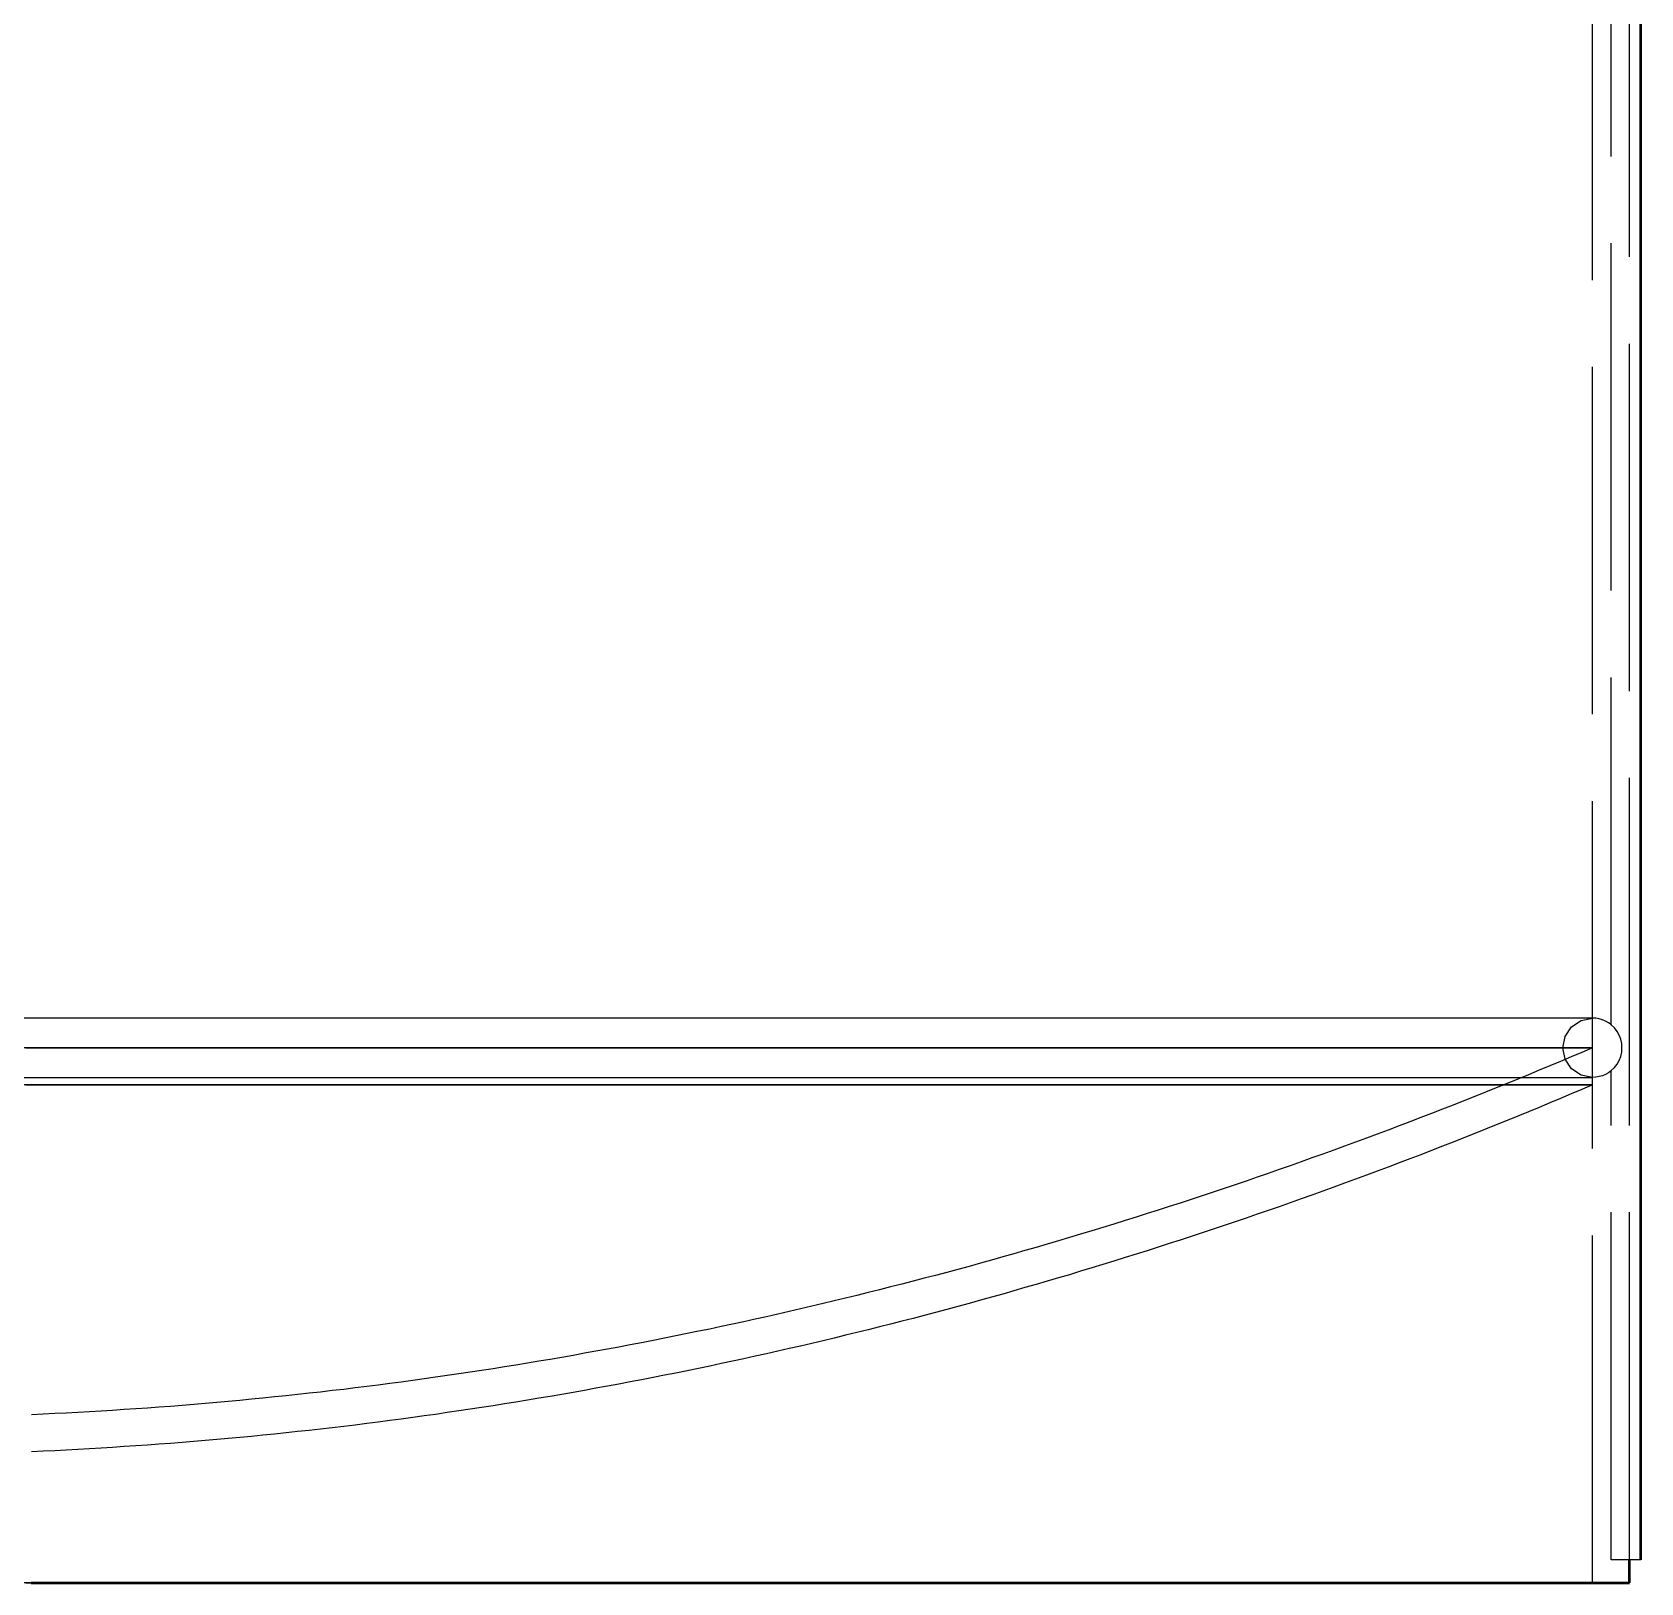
# Model space of a CAD drawing. Header units: millimetres. Extents: x 0 to 420, y 0 to 297.
# Drawn here: x 162.11 to 175.99, y 171 to 184.39 of the extents above; entities that cross this region are included whole.
import ezdxf

# ---------------------------------------------------------------- set-up
doc = ezdxf.new("R2010")
doc.units = ezdxf.units.MM
doc.linetypes.add('ISO02-TRAZOS', pattern=[3.75, 3, -0.75])
doc.layers.add('01-VISIBLE', color=7, linetype='CONTINUOUS', lineweight=50)
doc.layers.add('02-OCULTA', color=4, linetype='ISO02-TRAZOS', lineweight=25)

msp = doc.modelspace()

# ---------------------------------------------------------------- linework, layer by layer
at = {"layer": '01-VISIBLE'}
for p, q in [((175.994, 171.2), (175.994, 192.78)), ((175.898, 171), (175.898, 171.2))]:
    msp.add_line(p, q, dxfattribs=at)
msp.add_lwpolyline([(162.098, 171), (162.198, 171), (162.298, 171), (162.398, 171), (162.498, 171), (162.598, 171), (162.698, 171), (162.798, 171), (162.898, 171), (162.998, 171), (163.098, 171), (163.198, 171), (163.298, 171), (163.398, 171), (163.498, 171), (163.598, 171), (163.698, 171), (163.798, 171), (163.898, 171), (163.998, 171), (164.098, 171), (164.198, 171), (164.298, 171), (164.398, 171), (164.498, 171), (164.598, 171), (164.698, 171), (164.798, 171), (164.898, 171), (164.998, 171), (165.098, 171), (165.198, 171), (165.298, 171), (165.398, 171), (165.498, 171), (165.598, 171), (165.698, 171), (165.798, 171), (165.898, 171), (165.998, 171), (166.098, 171), (166.198, 171), (166.298, 171), (166.398, 171), (166.498, 171), (166.598, 171), (166.698, 171), (166.798, 171), (166.898, 171), (166.998, 171), (167.098, 171), (167.198, 171), (167.298, 171), (167.398, 171), (167.498, 171), (167.598, 171), (167.698, 171), (167.798, 171), (167.898, 171), (167.998, 171), (168.098, 171), (168.198, 171), (168.298, 171), (168.398, 171), (168.498, 171), (168.598, 171), (168.698, 171), (168.798, 171), (168.898, 171), (168.998, 171), (169.098, 171), (169.198, 171), (169.298, 171), (169.398, 171), (169.498, 171), (169.598, 171), (169.698, 171), (169.798, 171), (169.898, 171), (169.998, 171), (170.098, 171), (170.198, 171), (170.298, 171), (170.398, 171), (170.498, 171), (170.598, 171), (170.698, 171), (170.798, 171), (170.898, 171), (170.998, 171), (171.098, 171), (171.198, 171), (171.298, 171), (171.398, 171), (171.498, 171), (171.598, 171), (171.698, 171), (171.798, 171), (171.898, 171), (171.998, 171), (172.098, 171), (172.198, 171), (172.298, 171), (172.398, 171), (172.498, 171), (172.598, 171), (172.698, 171), (172.798, 171), (172.898, 171), (172.998, 171), (173.098, 171), (173.198, 171), (173.298, 171), (173.398, 171), (173.498, 171), (173.598, 171), (173.698, 171), (173.798, 171), (173.898, 171), (173.998, 171), (174.098, 171), (174.198, 171), (174.298, 171), (174.398, 171), (174.498, 171), (174.598, 171), (174.698, 171), (174.798, 171), (174.898, 171), (174.998, 171), (175.098, 171), (175.198, 171), (175.298, 171), (175.398, 171), (175.498, 171), (175.598, 171), (175.698, 171), (175.798, 171), (175.898, 171)], dxfattribs=at)
at = {"layer": '02-OCULTA'}
for p, q in [((175.578, 171), (175.578, 235.289)), ((175.738, 175.818), (175.738, 235.033)), ((175.738, 175.818), (175.738, 235.033)), ((175.898, 171.2), (175.898, 235.089)), ((175.994, 171.2), (175.994, 235.089)), ((175.578, 175.3), (175.578, 175.62)), ((175.738, 171.2), (175.738, 175.423)), ((175.738, 171.2), (175.738, 175.423)), ((175.994, 171.2), (175.738, 171.2)), ((175.994, 171.2), (175.738, 171.2))]:
    msp.add_line(p, q, dxfattribs=at)
for points in [[(175.578, 175.876), (175.478, 175.876), (175.377, 175.876), (175.277, 175.876), (175.176, 175.876), (175.076, 175.876), (174.975, 175.876), (174.875, 175.876), (174.774, 175.876), (174.674, 175.876), (174.573, 175.876), (174.473, 175.876), (174.372, 175.876), (174.271, 175.876), (174.171, 175.876), (174.07, 175.876), (173.97, 175.876), (173.869, 175.876), (173.769, 175.876), (173.668, 175.876), (173.568, 175.876), (173.467, 175.876), (173.367, 175.876), (173.266, 175.876), (173.166, 175.876), (173.065, 175.876), (172.964, 175.876), (172.864, 175.876), (172.763, 175.876), (172.663, 175.876), (172.562, 175.876), (172.462, 175.876), (172.361, 175.876), (172.261, 175.876), (172.16, 175.876), (172.06, 175.876), (171.959, 175.876), (171.859, 175.876), (171.758, 175.876), (171.657, 175.876), (171.557, 175.876), (171.456, 175.876), (171.356, 175.876), (171.255, 175.876), (171.155, 175.876), (171.054, 175.876), (170.954, 175.876), (170.853, 175.876), (170.753, 175.876), (170.652, 175.876), (170.552, 175.876), (170.451, 175.876), (170.35, 175.876), (170.25, 175.876), (170.149, 175.876), (170.049, 175.876), (169.948, 175.876), (169.848, 175.876), (169.747, 175.876), (169.647, 175.876), (169.546, 175.876), (169.446, 175.876), (169.345, 175.876), (169.245, 175.876), (169.144, 175.876), (169.044, 175.876), (168.943, 175.876), (168.842, 175.876), (168.742, 175.876), (168.641, 175.876), (168.541, 175.876), (168.44, 175.876), (168.34, 175.876), (168.239, 175.876), (168.139, 175.876), (168.038, 175.876), (167.938, 175.876), (167.837, 175.876), (167.737, 175.876), (167.636, 175.876), (167.535, 175.876), (167.435, 175.876), (167.334, 175.876), (167.234, 175.876), (167.133, 175.876), (167.033, 175.876), (166.932, 175.876), (166.832, 175.876), (166.731, 175.876), (166.631, 175.876), (166.53, 175.876), (166.43, 175.876), (166.329, 175.876), (166.228, 175.876), (166.128, 175.876), (166.027, 175.876), (165.927, 175.876), (165.826, 175.876), (165.726, 175.876), (165.625, 175.876), (165.525, 175.876), (165.424, 175.876), (165.324, 175.876), (165.223, 175.876), (165.123, 175.876), (165.022, 175.876), (164.922, 175.876), (164.821, 175.876), (164.72, 175.876), (164.62, 175.876), (164.519, 175.876), (164.419, 175.876), (164.318, 175.876), (164.218, 175.876), (164.117, 175.876), (164.017, 175.876), (163.916, 175.876), (163.816, 175.876), (163.715, 175.876), (163.615, 175.876), (163.514, 175.876), (163.413, 175.876), (163.313, 175.876), (163.212, 175.876), (163.112, 175.876), (163.011, 175.876), (162.911, 175.876), (162.81, 175.876), (162.71, 175.876), (162.609, 175.876), (162.509, 175.876), (162.408, 175.876), (162.308, 175.876), (162.207, 175.876), (162.106, 175.876), (162.006, 175.876)], [(175.578, 175.876), (175.478, 175.876), (175.378, 175.876), (175.278, 175.876), (175.178, 175.876), (175.077, 175.876), (174.977, 175.876), (174.877, 175.876), (174.777, 175.876), (174.677, 175.876), (174.576, 175.876), (174.476, 175.876), (174.376, 175.876), (174.276, 175.876), (174.176, 175.876), (174.075, 175.876), (173.975, 175.876), (173.875, 175.876), (173.775, 175.876), (173.675, 175.876), (173.574, 175.876), (173.474, 175.876), (173.374, 175.876), (173.274, 175.876), (173.174, 175.876), (173.073, 175.876), (172.973, 175.876), (172.873, 175.876), (172.773, 175.876), (172.673, 175.876), (172.572, 175.876), (172.472, 175.876), (172.372, 175.876), (172.272, 175.876), (172.172, 175.876), (172.071, 175.876), (171.971, 175.876), (171.871, 175.876), (171.771, 175.876), (171.671, 175.876), (171.57, 175.876), (171.47, 175.876), (171.37, 175.876), (171.27, 175.876), (171.17, 175.876), (171.069, 175.876), (170.969, 175.876), (170.869, 175.876), (170.769, 175.876), (170.669, 175.876), (170.568, 175.876), (170.468, 175.876), (170.368, 175.876), (170.268, 175.876), (170.168, 175.876), (170.067, 175.876), (169.967, 175.876), (169.867, 175.876), (169.767, 175.876), (169.667, 175.876), (169.566, 175.876), (169.466, 175.876), (169.366, 175.876), (169.266, 175.876), (169.166, 175.876), (169.065, 175.876), (168.965, 175.876), (168.865, 175.876), (168.765, 175.876), (168.665, 175.876), (168.564, 175.876), (168.464, 175.876), (168.364, 175.876), (168.264, 175.876), (168.164, 175.876), (168.063, 175.876), (167.963, 175.876), (167.863, 175.876), (167.763, 175.876), (167.663, 175.876), (167.562, 175.876), (167.462, 175.876), (167.362, 175.876), (167.262, 175.876), (167.162, 175.876), (167.061, 175.876), (166.961, 175.876), (166.861, 175.876), (166.761, 175.876), (166.661, 175.876), (166.56, 175.876), (166.46, 175.876), (166.36, 175.876), (166.26, 175.876), (166.16, 175.876), (166.059, 175.876), (165.959, 175.876), (165.859, 175.876), (165.759, 175.876), (165.659, 175.876), (165.558, 175.876), (165.458, 175.876), (165.358, 175.876), (165.258, 175.876), (165.158, 175.876), (165.057, 175.876), (164.957, 175.876), (164.857, 175.876), (164.757, 175.876), (164.657, 175.876), (164.556, 175.876), (164.456, 175.876), (164.356, 175.876), (164.256, 175.876), (164.156, 175.876), (164.055, 175.876), (163.955, 175.876), (163.855, 175.876), (163.755, 175.876), (163.655, 175.876), (163.554, 175.876), (163.454, 175.876), (163.354, 175.876), (163.254, 175.876), (163.154, 175.876), (163.053, 175.876), (162.953, 175.876), (162.853, 175.876), (162.753, 175.876), (162.653, 175.876), (162.552, 175.876), (162.452, 175.876), (162.352, 175.876), (162.252, 175.876), (162.152, 175.876), (162.051, 175.876)], [(175.578, 175.364), (175.48, 175.384), (175.397, 175.439), (175.342, 175.522), (175.322, 175.62), (175.342, 175.718), (175.397, 175.801), (175.48, 175.857), (175.578, 175.876)], [(175.738, 175.82), (175.715, 175.837), (175.69, 175.851), (175.663, 175.862), (175.636, 175.87), (175.607, 175.875), (175.578, 175.876)], [(175.738, 175.818), (175.738, 175.818), (175.738, 175.818), (175.738, 175.819), (175.738, 175.819), (175.738, 175.82), (175.738, 175.82)], [(175.738, 175.82), (175.738, 175.82), (175.738, 175.819), (175.738, 175.819), (175.738, 175.818), (175.738, 175.818), (175.738, 175.818)], [(175.831, 175.62), (175.829, 175.658), (175.821, 175.694), (175.807, 175.729), (175.789, 175.762), (175.766, 175.792), (175.738, 175.818)], [(175.831, 175.62), (175.829, 175.658), (175.821, 175.694), (175.807, 175.729), (175.789, 175.762), (175.766, 175.792), (175.738, 175.818)], [(175.578, 175.62), (175.478, 175.62), (175.377, 175.62), (175.277, 175.62), (175.176, 175.62), (175.076, 175.62), (174.975, 175.62), (174.875, 175.62), (174.774, 175.62), (174.674, 175.62), (174.573, 175.62), (174.473, 175.62), (174.372, 175.62), (174.271, 175.62), (174.171, 175.62), (174.07, 175.62), (173.97, 175.62), (173.869, 175.62), (173.769, 175.62), (173.668, 175.62), (173.568, 175.62), (173.467, 175.62), (173.367, 175.62), (173.266, 175.62), (173.166, 175.62), (173.065, 175.62), (172.964, 175.62), (172.864, 175.62), (172.763, 175.62), (172.663, 175.62), (172.562, 175.62), (172.462, 175.62), (172.361, 175.62), (172.261, 175.62), (172.16, 175.62), (172.06, 175.62), (171.959, 175.62), (171.859, 175.62), (171.758, 175.62), (171.657, 175.62), (171.557, 175.62), (171.456, 175.62), (171.356, 175.62), (171.255, 175.62), (171.155, 175.62), (171.054, 175.62), (170.954, 175.62), (170.853, 175.62), (170.753, 175.62), (170.652, 175.62), (170.552, 175.62), (170.451, 175.62), (170.35, 175.62), (170.25, 175.62), (170.149, 175.62), (170.049, 175.62), (169.948, 175.62), (169.848, 175.62), (169.747, 175.62), (169.647, 175.62), (169.546, 175.62), (169.446, 175.62), (169.345, 175.62), (169.245, 175.62), (169.144, 175.62), (169.044, 175.62), (168.943, 175.62), (168.842, 175.62), (168.742, 175.62), (168.641, 175.62), (168.541, 175.62), (168.44, 175.62), (168.34, 175.62), (168.239, 175.62), (168.139, 175.62), (168.038, 175.62), (167.938, 175.62), (167.837, 175.62), (167.737, 175.62), (167.636, 175.62), (167.535, 175.62), (167.435, 175.62), (167.334, 175.62), (167.234, 175.62), (167.133, 175.62), (167.033, 175.62), (166.932, 175.62), (166.832, 175.62), (166.731, 175.62), (166.631, 175.62), (166.53, 175.62), (166.43, 175.62), (166.329, 175.62), (166.228, 175.62), (166.128, 175.62), (166.027, 175.62), (165.927, 175.62), (165.826, 175.62), (165.726, 175.62), (165.625, 175.62), (165.525, 175.62), (165.424, 175.62), (165.324, 175.62), (165.223, 175.62), (165.123, 175.62), (165.022, 175.62), (164.922, 175.62), (164.821, 175.62), (164.72, 175.62), (164.62, 175.62), (164.519, 175.62), (164.419, 175.62), (164.318, 175.62), (164.218, 175.62), (164.117, 175.62), (164.017, 175.62), (163.916, 175.62), (163.816, 175.62), (163.715, 175.62), (163.615, 175.62), (163.514, 175.62), (163.413, 175.62), (163.313, 175.62), (163.212, 175.62), (163.112, 175.62), (163.011, 175.62), (162.911, 175.62), (162.81, 175.62), (162.71, 175.62), (162.609, 175.62), (162.509, 175.62), (162.408, 175.62), (162.308, 175.62), (162.207, 175.62), (162.106, 175.62), (162.006, 175.62)], [(162.051, 175.62), (162.152, 175.62), (162.252, 175.62), (162.352, 175.62), (162.452, 175.62), (162.552, 175.62), (162.653, 175.62), (162.753, 175.62), (162.853, 175.62), (162.953, 175.62), (163.053, 175.62), (163.154, 175.62), (163.254, 175.62), (163.354, 175.62), (163.454, 175.62), (163.554, 175.62), (163.655, 175.62), (163.755, 175.62), (163.855, 175.62), (163.955, 175.62), (164.055, 175.62), (164.156, 175.62), (164.256, 175.62), (164.356, 175.62), (164.456, 175.62), (164.556, 175.62), (164.657, 175.62), (164.757, 175.62), (164.857, 175.62), (164.957, 175.62), (165.057, 175.62), (165.158, 175.62), (165.258, 175.62), (165.358, 175.62), (165.458, 175.62), (165.558, 175.62), (165.659, 175.62), (165.759, 175.62), (165.859, 175.62), (165.959, 175.62), (166.059, 175.62), (166.16, 175.62), (166.26, 175.62), (166.36, 175.62), (166.46, 175.62), (166.56, 175.62), (166.661, 175.62), (166.761, 175.62), (166.861, 175.62), (166.961, 175.62), (167.061, 175.62), (167.162, 175.62), (167.262, 175.62), (167.362, 175.62), (167.462, 175.62), (167.562, 175.62), (167.663, 175.62), (167.763, 175.62), (167.863, 175.62), (167.963, 175.62), (168.063, 175.62), (168.164, 175.62), (168.264, 175.62), (168.364, 175.62), (168.464, 175.62), (168.564, 175.62), (168.665, 175.62), (168.765, 175.62), (168.865, 175.62), (168.965, 175.62), (169.065, 175.62), (169.166, 175.62), (169.266, 175.62), (169.366, 175.62), (169.466, 175.62), (169.566, 175.62), (169.667, 175.62), (169.767, 175.62), (169.867, 175.62), (169.967, 175.62), (170.067, 175.62), (170.168, 175.62), (170.268, 175.62), (170.368, 175.62), (170.468, 175.62), (170.568, 175.62), (170.669, 175.62), (170.769, 175.62), (170.869, 175.62), (170.969, 175.62), (171.069, 175.62), (171.17, 175.62), (171.27, 175.62), (171.37, 175.62), (171.47, 175.62), (171.57, 175.62), (171.671, 175.62), (171.771, 175.62), (171.871, 175.62), (171.971, 175.62), (172.071, 175.62), (172.172, 175.62), (172.272, 175.62), (172.372, 175.62), (172.472, 175.62), (172.572, 175.62), (172.673, 175.62), (172.773, 175.62), (172.873, 175.62), (172.973, 175.62), (173.073, 175.62), (173.174, 175.62), (173.274, 175.62), (173.374, 175.62), (173.474, 175.62), (173.574, 175.62), (173.675, 175.62), (173.775, 175.62), (173.875, 175.62), (173.975, 175.62), (174.075, 175.62), (174.176, 175.62), (174.276, 175.62), (174.376, 175.62), (174.476, 175.62), (174.576, 175.62), (174.677, 175.62), (174.777, 175.62), (174.877, 175.62), (174.977, 175.62), (175.077, 175.62), (175.178, 175.62), (175.278, 175.62), (175.378, 175.62), (175.478, 175.62), (175.578, 175.62)], [(175.578, 175.62), (175.486, 175.581), (175.394, 175.542), (175.302, 175.503), (175.209, 175.464), (175.117, 175.426), (175.024, 175.388), (174.932, 175.35), (174.839, 175.312), (174.746, 175.274), (174.653, 175.237), (174.56, 175.2), (174.467, 175.163), (174.374, 175.126), (174.281, 175.09), (174.187, 175.053), (174.094, 175.017), (174, 174.981), (173.907, 174.946), (173.813, 174.91), (173.719, 174.875), (173.625, 174.84), (173.531, 174.805), (173.437, 174.771), (173.343, 174.737), (173.249, 174.702), (173.155, 174.669), (173.061, 174.635), (172.966, 174.601), (172.872, 174.568), (172.777, 174.535), (172.682, 174.503), (172.588, 174.47), (172.493, 174.438), (172.398, 174.406), (172.303, 174.374), (172.208, 174.342), (172.113, 174.311), (172.018, 174.28), (171.922, 174.249), (171.827, 174.218), (171.732, 174.188), (171.636, 174.158), (171.541, 174.128), (171.445, 174.098), (171.349, 174.068), (171.253, 174.039), (171.158, 174.01), (171.062, 173.981), (170.966, 173.953), (170.87, 173.925), (170.773, 173.897), (170.677, 173.869), (170.581, 173.841), (170.485, 173.814), (170.388, 173.787), (170.292, 173.76), (170.195, 173.733), (170.098, 173.707), (170.002, 173.681), (169.905, 173.655), (169.808, 173.63), (169.711, 173.604), (169.614, 173.579), (169.517, 173.555), (169.42, 173.53), (169.323, 173.506), (169.226, 173.482), (169.128, 173.458), (169.031, 173.434), (168.934, 173.411), (168.836, 173.388), (168.739, 173.365), (168.641, 173.343), (168.543, 173.32), (168.446, 173.298), (168.348, 173.277), (168.25, 173.255), (168.152, 173.234), (168.054, 173.213), (167.956, 173.192), (167.858, 173.172), (167.76, 173.152), (167.662, 173.132), (167.564, 173.112), (167.466, 173.093), (167.367, 173.074), (167.269, 173.055), (167.17, 173.036), (167.072, 173.018), (166.973, 173), (166.875, 172.982), (166.776, 172.964), (166.678, 172.947), (166.579, 172.93), (166.48, 172.914), (166.381, 172.897), (166.282, 172.881), (166.184, 172.865), (166.085, 172.849), (165.986, 172.834), (165.887, 172.819), (165.788, 172.804), (165.689, 172.79), (165.589, 172.775), (165.49, 172.761), (165.391, 172.748), (165.292, 172.734), (165.192, 172.721), (165.093, 172.708), (164.994, 172.696), (164.894, 172.683), (164.795, 172.671), (164.695, 172.66), (164.596, 172.648), (164.496, 172.637), (164.397, 172.626), (164.297, 172.615), (164.198, 172.605), (164.098, 172.595), (163.998, 172.585), (163.899, 172.576), (163.799, 172.566), (163.699, 172.557), (163.599, 172.549), (163.5, 172.54), (163.4, 172.532), (163.3, 172.524), (163.2, 172.517), (163.1, 172.509), (163, 172.502), (162.9, 172.496), (162.8, 172.489), (162.7, 172.483), (162.6, 172.477), (162.5, 172.472), (162.4, 172.466), (162.3, 172.461), (162.2, 172.457), (162.1, 172.452)], [(175.738, 175.423), (175.766, 175.449), (175.789, 175.478), (175.807, 175.511), (175.821, 175.546), (175.829, 175.583), (175.831, 175.62)], [(175.738, 175.423), (175.766, 175.449), (175.789, 175.478), (175.807, 175.511), (175.821, 175.546), (175.829, 175.583), (175.831, 175.62)], [(175.738, 175.42), (175.715, 175.404), (175.69, 175.39), (175.663, 175.379), (175.636, 175.371), (175.607, 175.366), (175.578, 175.364)], [(175.738, 175.423), (175.738, 175.422), (175.738, 175.422), (175.738, 175.422), (175.738, 175.421), (175.738, 175.421), (175.738, 175.42)], [(175.738, 175.42), (175.738, 175.421), (175.738, 175.421), (175.738, 175.422), (175.738, 175.422), (175.738, 175.422), (175.738, 175.423)], [(162.006, 175.364), (162.106, 175.364), (162.207, 175.364), (162.308, 175.364), (162.408, 175.364), (162.509, 175.364), (162.609, 175.364), (162.71, 175.364), (162.81, 175.364), (162.911, 175.364), (163.011, 175.364), (163.112, 175.364), (163.212, 175.364), (163.313, 175.364), (163.413, 175.364), (163.514, 175.364), (163.615, 175.364), (163.715, 175.364), (163.816, 175.364), (163.916, 175.364), (164.017, 175.364), (164.117, 175.364), (164.218, 175.364), (164.318, 175.364), (164.419, 175.364), (164.519, 175.364), (164.62, 175.364), (164.72, 175.364), (164.821, 175.364), (164.922, 175.364), (165.022, 175.364), (165.123, 175.364), (165.223, 175.364), (165.324, 175.364), (165.424, 175.364), (165.525, 175.364), (165.625, 175.364), (165.726, 175.364), (165.826, 175.364), (165.927, 175.364), (166.027, 175.364), (166.128, 175.364), (166.228, 175.364), (166.329, 175.364), (166.43, 175.364), (166.53, 175.364), (166.631, 175.364), (166.731, 175.364), (166.832, 175.364), (166.932, 175.364), (167.033, 175.364), (167.133, 175.364), (167.234, 175.364), (167.334, 175.364), (167.435, 175.364), (167.535, 175.364), (167.636, 175.364), (167.737, 175.364), (167.837, 175.364), (167.938, 175.364), (168.038, 175.364), (168.139, 175.364), (168.239, 175.364), (168.34, 175.364), (168.44, 175.364), (168.541, 175.364), (168.641, 175.364), (168.742, 175.364), (168.842, 175.364), (168.943, 175.364), (169.044, 175.364), (169.144, 175.364), (169.245, 175.364), (169.345, 175.364), (169.446, 175.364), (169.546, 175.364), (169.647, 175.364), (169.747, 175.364), (169.848, 175.364), (169.948, 175.364), (170.049, 175.364), (170.149, 175.364), (170.25, 175.364), (170.35, 175.364), (170.451, 175.364), (170.552, 175.364), (170.652, 175.364), (170.753, 175.364), (170.853, 175.364), (170.954, 175.364), (171.054, 175.364), (171.155, 175.364), (171.255, 175.364), (171.356, 175.364), (171.456, 175.364), (171.557, 175.364), (171.657, 175.364), (171.758, 175.364), (171.859, 175.364), (171.959, 175.364), (172.06, 175.364), (172.16, 175.364), (172.261, 175.364), (172.361, 175.364), (172.462, 175.364), (172.562, 175.364), (172.663, 175.364), (172.763, 175.364), (172.864, 175.364), (172.964, 175.364), (173.065, 175.364), (173.166, 175.364), (173.266, 175.364), (173.367, 175.364), (173.467, 175.364), (173.568, 175.364), (173.668, 175.364), (173.769, 175.364), (173.869, 175.364), (173.97, 175.364), (174.07, 175.364), (174.171, 175.364), (174.271, 175.364), (174.372, 175.364), (174.473, 175.364), (174.573, 175.364), (174.674, 175.364), (174.774, 175.364), (174.875, 175.364), (174.975, 175.364), (175.076, 175.364), (175.176, 175.364), (175.277, 175.364), (175.377, 175.364), (175.478, 175.364), (175.578, 175.364)], [(175.578, 175.3), (175.478, 175.3), (175.377, 175.3), (175.277, 175.3), (175.176, 175.3), (175.076, 175.3), (174.975, 175.3), (174.875, 175.3), (174.774, 175.3), (174.674, 175.3), (174.573, 175.3), (174.473, 175.3), (174.372, 175.3), (174.271, 175.3), (174.171, 175.3), (174.07, 175.3), (173.97, 175.3), (173.869, 175.3), (173.769, 175.3), (173.668, 175.3), (173.568, 175.3), (173.467, 175.3), (173.367, 175.3), (173.266, 175.3), (173.166, 175.3), (173.065, 175.3), (172.964, 175.3), (172.864, 175.3), (172.763, 175.3), (172.663, 175.3), (172.562, 175.3), (172.462, 175.3), (172.361, 175.3), (172.261, 175.3), (172.16, 175.3), (172.06, 175.3), (171.959, 175.3), (171.859, 175.3), (171.758, 175.3), (171.657, 175.3), (171.557, 175.3), (171.456, 175.3), (171.356, 175.3), (171.255, 175.3), (171.155, 175.3), (171.054, 175.3), (170.954, 175.3), (170.853, 175.3), (170.753, 175.3), (170.652, 175.3), (170.552, 175.3), (170.451, 175.3), (170.35, 175.3), (170.25, 175.3), (170.149, 175.3), (170.049, 175.3), (169.948, 175.3), (169.848, 175.3), (169.747, 175.3), (169.647, 175.3), (169.546, 175.3), (169.446, 175.3), (169.345, 175.3), (169.245, 175.3), (169.144, 175.3), (169.044, 175.3), (168.943, 175.3), (168.842, 175.3), (168.742, 175.3), (168.641, 175.3), (168.541, 175.3), (168.44, 175.3), (168.34, 175.3), (168.239, 175.3), (168.139, 175.3), (168.038, 175.3), (167.938, 175.3), (167.837, 175.3), (167.737, 175.3), (167.636, 175.3), (167.535, 175.3), (167.435, 175.3), (167.334, 175.3), (167.234, 175.3), (167.133, 175.3), (167.033, 175.3), (166.932, 175.3), (166.832, 175.3), (166.731, 175.3), (166.631, 175.3), (166.53, 175.3), (166.43, 175.3), (166.329, 175.3), (166.228, 175.3), (166.128, 175.3), (166.027, 175.3), (165.927, 175.3), (165.826, 175.3), (165.726, 175.3), (165.625, 175.3), (165.525, 175.3), (165.424, 175.3), (165.324, 175.3), (165.223, 175.3), (165.123, 175.3), (165.022, 175.3), (164.922, 175.3), (164.821, 175.3), (164.72, 175.3), (164.62, 175.3), (164.519, 175.3), (164.419, 175.3), (164.318, 175.3), (164.218, 175.3), (164.117, 175.3), (164.017, 175.3), (163.916, 175.3), (163.816, 175.3), (163.715, 175.3), (163.615, 175.3), (163.514, 175.3), (163.413, 175.3), (163.313, 175.3), (163.212, 175.3), (163.112, 175.3), (163.011, 175.3), (162.911, 175.3), (162.81, 175.3), (162.71, 175.3), (162.609, 175.3), (162.509, 175.3), (162.408, 175.3), (162.308, 175.3), (162.207, 175.3), (162.106, 175.3), (162.006, 175.3)], [(162.051, 175.364), (162.152, 175.364), (162.252, 175.364), (162.352, 175.364), (162.452, 175.364), (162.552, 175.364), (162.653, 175.364), (162.753, 175.364), (162.853, 175.364), (162.953, 175.364), (163.053, 175.364), (163.154, 175.364), (163.254, 175.364), (163.354, 175.364), (163.454, 175.364), (163.554, 175.364), (163.655, 175.364), (163.755, 175.364), (163.855, 175.364), (163.955, 175.364), (164.055, 175.364), (164.156, 175.364), (164.256, 175.364), (164.356, 175.364), (164.456, 175.364), (164.556, 175.364), (164.657, 175.364), (164.757, 175.364), (164.857, 175.364), (164.957, 175.364), (165.057, 175.364), (165.158, 175.364), (165.258, 175.364), (165.358, 175.364), (165.458, 175.364), (165.558, 175.364), (165.659, 175.364), (165.759, 175.364), (165.859, 175.364), (165.959, 175.364), (166.059, 175.364), (166.16, 175.364), (166.26, 175.364), (166.36, 175.364), (166.46, 175.364), (166.56, 175.364), (166.661, 175.364), (166.761, 175.364), (166.861, 175.364), (166.961, 175.364), (167.061, 175.364), (167.162, 175.364), (167.262, 175.364), (167.362, 175.364), (167.462, 175.364), (167.562, 175.364), (167.663, 175.364), (167.763, 175.364), (167.863, 175.364), (167.963, 175.364), (168.063, 175.364), (168.164, 175.364), (168.264, 175.364), (168.364, 175.364), (168.464, 175.364), (168.564, 175.364), (168.665, 175.364), (168.765, 175.364), (168.865, 175.364), (168.965, 175.364), (169.065, 175.364), (169.166, 175.364), (169.266, 175.364), (169.366, 175.364), (169.466, 175.364), (169.566, 175.364), (169.667, 175.364), (169.767, 175.364), (169.867, 175.364), (169.967, 175.364), (170.067, 175.364), (170.168, 175.364), (170.268, 175.364), (170.368, 175.364), (170.468, 175.364), (170.568, 175.364), (170.669, 175.364), (170.769, 175.364), (170.869, 175.364), (170.969, 175.364), (171.069, 175.364), (171.17, 175.364), (171.27, 175.364), (171.37, 175.364), (171.47, 175.364), (171.57, 175.364), (171.671, 175.364), (171.771, 175.364), (171.871, 175.364), (171.971, 175.364), (172.071, 175.364), (172.172, 175.364), (172.272, 175.364), (172.372, 175.364), (172.472, 175.364), (172.572, 175.364), (172.673, 175.364), (172.773, 175.364), (172.873, 175.364), (172.973, 175.364), (173.073, 175.364), (173.174, 175.364), (173.274, 175.364), (173.374, 175.364), (173.474, 175.364), (173.574, 175.364), (173.675, 175.364), (173.775, 175.364), (173.875, 175.364), (173.975, 175.364), (174.075, 175.364), (174.176, 175.364), (174.276, 175.364), (174.376, 175.364), (174.476, 175.364), (174.576, 175.364), (174.677, 175.364), (174.777, 175.364), (174.877, 175.364), (174.977, 175.364), (175.077, 175.364), (175.178, 175.364), (175.278, 175.364), (175.378, 175.364), (175.478, 175.364), (175.578, 175.364)], [(162.051, 175.3), (162.152, 175.3), (162.252, 175.3), (162.352, 175.3), (162.452, 175.3), (162.552, 175.3), (162.653, 175.3), (162.753, 175.3), (162.853, 175.3), (162.953, 175.3), (163.053, 175.3), (163.154, 175.3), (163.254, 175.3), (163.354, 175.3), (163.454, 175.3), (163.554, 175.3), (163.655, 175.3), (163.755, 175.3), (163.855, 175.3), (163.955, 175.3), (164.055, 175.3), (164.156, 175.3), (164.256, 175.3), (164.356, 175.3), (164.456, 175.3), (164.556, 175.3), (164.657, 175.3), (164.757, 175.3), (164.857, 175.3), (164.957, 175.3), (165.057, 175.3), (165.158, 175.3), (165.258, 175.3), (165.358, 175.3), (165.458, 175.3), (165.558, 175.3), (165.659, 175.3), (165.759, 175.3), (165.859, 175.3), (165.959, 175.3), (166.059, 175.3), (166.16, 175.3), (166.26, 175.3), (166.36, 175.3), (166.46, 175.3), (166.56, 175.3), (166.661, 175.3), (166.761, 175.3), (166.861, 175.3), (166.961, 175.3), (167.061, 175.3), (167.162, 175.3), (167.262, 175.3), (167.362, 175.3), (167.462, 175.3), (167.562, 175.3), (167.663, 175.3), (167.763, 175.3), (167.863, 175.3), (167.963, 175.3), (168.063, 175.3), (168.164, 175.3), (168.264, 175.3), (168.364, 175.3), (168.464, 175.3), (168.564, 175.3), (168.665, 175.3), (168.765, 175.3), (168.865, 175.3), (168.965, 175.3), (169.065, 175.3), (169.166, 175.3), (169.266, 175.3), (169.366, 175.3), (169.466, 175.3), (169.566, 175.3), (169.667, 175.3), (169.767, 175.3), (169.867, 175.3), (169.967, 175.3), (170.067, 175.3), (170.168, 175.3), (170.268, 175.3), (170.368, 175.3), (170.468, 175.3), (170.568, 175.3), (170.669, 175.3), (170.769, 175.3), (170.869, 175.3), (170.969, 175.3), (171.069, 175.3), (171.17, 175.3), (171.27, 175.3), (171.37, 175.3), (171.47, 175.3), (171.57, 175.3), (171.671, 175.3), (171.771, 175.3), (171.871, 175.3), (171.971, 175.3), (172.071, 175.3), (172.172, 175.3), (172.272, 175.3), (172.372, 175.3), (172.472, 175.3), (172.572, 175.3), (172.673, 175.3), (172.773, 175.3), (172.873, 175.3), (172.973, 175.3), (173.073, 175.3), (173.174, 175.3), (173.274, 175.3), (173.374, 175.3), (173.474, 175.3), (173.574, 175.3), (173.675, 175.3), (173.775, 175.3), (173.875, 175.3), (173.975, 175.3), (174.075, 175.3), (174.176, 175.3), (174.276, 175.3), (174.376, 175.3), (174.476, 175.3), (174.576, 175.3), (174.677, 175.3), (174.777, 175.3), (174.877, 175.3), (174.977, 175.3), (175.077, 175.3), (175.178, 175.3), (175.278, 175.3), (175.378, 175.3), (175.478, 175.3), (175.578, 175.3)], [(175.578, 175.3), (175.486, 175.261), (175.394, 175.222), (175.302, 175.183), (175.209, 175.144), (175.117, 175.106), (175.024, 175.068), (174.932, 175.03), (174.839, 174.992), (174.746, 174.954), (174.653, 174.917), (174.56, 174.88), (174.467, 174.843), (174.374, 174.806), (174.281, 174.77), (174.187, 174.733), (174.094, 174.697), (174, 174.661), (173.907, 174.626), (173.813, 174.59), (173.719, 174.555), (173.625, 174.52), (173.531, 174.485), (173.437, 174.451), (173.343, 174.417), (173.249, 174.382), (173.155, 174.349), (173.061, 174.315), (172.966, 174.281), (172.872, 174.248), (172.777, 174.215), (172.682, 174.183), (172.588, 174.15), (172.493, 174.118), (172.398, 174.086), (172.303, 174.054), (172.208, 174.022), (172.113, 173.991), (172.018, 173.96), (171.922, 173.929), (171.827, 173.898), (171.732, 173.868), (171.636, 173.838), (171.541, 173.808), (171.445, 173.778), (171.349, 173.748), (171.253, 173.719), (171.158, 173.69), (171.062, 173.661), (170.966, 173.633), (170.87, 173.605), (170.773, 173.577), (170.677, 173.549), (170.581, 173.521), (170.485, 173.494), (170.388, 173.467), (170.292, 173.44), (170.195, 173.413), (170.098, 173.387), (170.002, 173.361), (169.905, 173.335), (169.808, 173.31), (169.711, 173.284), (169.614, 173.259), (169.517, 173.235), (169.42, 173.21), (169.323, 173.186), (169.226, 173.162), (169.128, 173.138), (169.031, 173.114), (168.934, 173.091), (168.836, 173.068), (168.739, 173.045), (168.641, 173.023), (168.543, 173), (168.446, 172.978), (168.348, 172.957), (168.25, 172.935), (168.152, 172.914), (168.054, 172.893), (167.956, 172.872), (167.858, 172.852), (167.76, 172.832), (167.662, 172.812), (167.564, 172.792), (167.466, 172.773), (167.367, 172.754), (167.269, 172.735), (167.17, 172.716), (167.072, 172.698), (166.973, 172.68), (166.875, 172.662), (166.776, 172.644), (166.678, 172.627), (166.579, 172.61), (166.48, 172.594), (166.381, 172.577), (166.282, 172.561), (166.184, 172.545), (166.085, 172.529), (165.986, 172.514), (165.887, 172.499), (165.788, 172.484), (165.689, 172.47), (165.589, 172.455), (165.49, 172.441), (165.391, 172.428), (165.292, 172.414), (165.192, 172.401), (165.093, 172.388), (164.994, 172.376), (164.894, 172.363), (164.795, 172.351), (164.695, 172.34), (164.596, 172.328), (164.496, 172.317), (164.397, 172.306), (164.297, 172.295), (164.198, 172.285), (164.098, 172.275), (163.998, 172.265), (163.899, 172.256), (163.799, 172.246), (163.699, 172.237), (163.599, 172.229), (163.5, 172.22), (163.4, 172.212), (163.3, 172.204), (163.2, 172.197), (163.1, 172.189), (163, 172.182), (162.9, 172.176), (162.8, 172.169), (162.7, 172.163), (162.6, 172.157), (162.5, 172.152), (162.4, 172.146), (162.3, 172.141), (162.2, 172.137), (162.1, 172.132)], [(175.578, 171), (175.478, 171), (175.377, 171), (175.277, 171), (175.176, 171), (175.076, 171), (174.975, 171), (174.875, 171), (174.774, 171), (174.674, 171), (174.573, 171), (174.473, 171), (174.372, 171), (174.271, 171), (174.171, 171), (174.07, 171), (173.97, 171), (173.869, 171), (173.769, 171), (173.668, 171), (173.568, 171), (173.467, 171), (173.367, 171), (173.266, 171), (173.166, 171), (173.065, 171), (172.964, 171), (172.864, 171), (172.763, 171), (172.663, 171), (172.562, 171), (172.462, 171), (172.361, 171), (172.261, 171), (172.16, 171), (172.06, 171), (171.959, 171), (171.859, 171), (171.758, 171), (171.657, 171), (171.557, 171), (171.456, 171), (171.356, 171), (171.255, 171), (171.155, 171), (171.054, 171), (170.954, 171), (170.853, 171), (170.753, 171), (170.652, 171), (170.552, 171), (170.451, 171), (170.35, 171), (170.25, 171), (170.149, 171), (170.049, 171), (169.948, 171), (169.848, 171), (169.747, 171), (169.647, 171), (169.546, 171), (169.446, 171), (169.345, 171), (169.245, 171), (169.144, 171), (169.044, 171), (168.943, 171), (168.842, 171), (168.742, 171), (168.641, 171), (168.541, 171), (168.44, 171), (168.34, 171), (168.239, 171), (168.139, 171), (168.038, 171), (167.938, 171), (167.837, 171), (167.737, 171), (167.636, 171), (167.535, 171), (167.435, 171), (167.334, 171), (167.234, 171), (167.133, 171), (167.033, 171), (166.932, 171), (166.832, 171), (166.731, 171), (166.631, 171), (166.53, 171), (166.43, 171), (166.329, 171), (166.228, 171), (166.128, 171), (166.027, 171), (165.927, 171), (165.826, 171), (165.726, 171), (165.625, 171), (165.525, 171), (165.424, 171), (165.324, 171), (165.223, 171), (165.123, 171), (165.022, 171), (164.922, 171), (164.821, 171), (164.72, 171), (164.62, 171), (164.519, 171), (164.419, 171), (164.318, 171), (164.218, 171), (164.117, 171), (164.017, 171), (163.916, 171), (163.816, 171), (163.715, 171), (163.615, 171), (163.514, 171), (163.413, 171), (163.313, 171), (163.212, 171), (163.112, 171), (163.011, 171), (162.911, 171), (162.81, 171), (162.71, 171), (162.609, 171), (162.509, 171), (162.408, 171), (162.308, 171), (162.207, 171), (162.106, 171), (162.006, 171)], [(175.898, 171), (175.798, 171), (175.697, 171), (175.596, 171), (175.496, 171), (175.395, 171), (175.294, 171), (175.194, 171), (175.093, 171), (174.992, 171), (174.892, 171), (174.791, 171), (174.691, 171), (174.59, 171), (174.489, 171), (174.389, 171), (174.288, 171), (174.187, 171), (174.087, 171), (173.986, 171), (173.885, 171), (173.785, 171), (173.684, 171), (173.583, 171), (173.483, 171), (173.382, 171), (173.281, 171), (173.181, 171), (173.08, 171), (172.979, 171), (172.879, 171), (172.778, 171), (172.677, 171), (172.577, 171), (172.476, 171), (172.375, 171), (172.275, 171), (172.174, 171), (172.073, 171), (171.973, 171), (171.872, 171), (171.771, 171), (171.671, 171), (171.57, 171), (171.469, 171), (171.369, 171), (171.268, 171), (171.167, 171), (171.067, 171), (170.966, 171), (170.866, 171), (170.765, 171), (170.664, 171), (170.564, 171), (170.463, 171), (170.362, 171), (170.262, 171), (170.161, 171), (170.06, 171), (169.96, 171), (169.859, 171), (169.758, 171), (169.658, 171), (169.557, 171), (169.456, 171), (169.356, 171), (169.255, 171), (169.154, 171), (169.054, 171), (168.953, 171), (168.852, 171), (168.752, 171), (168.651, 171), (168.55, 171), (168.45, 171), (168.349, 171), (168.248, 171), (168.148, 171), (168.047, 171), (167.946, 171), (167.846, 171), (167.745, 171), (167.644, 171), (167.544, 171), (167.443, 171), (167.342, 171), (167.242, 171), (167.141, 171), (167.041, 171), (166.94, 171), (166.839, 171), (166.739, 171), (166.638, 171), (166.537, 171), (166.437, 171), (166.336, 171), (166.235, 171), (166.135, 171), (166.034, 171), (165.933, 171), (165.833, 171), (165.732, 171), (165.631, 171), (165.531, 171), (165.43, 171), (165.329, 171), (165.229, 171), (165.128, 171), (165.027, 171), (164.927, 171), (164.826, 171), (164.725, 171), (164.625, 171), (164.524, 171), (164.423, 171), (164.323, 171), (164.222, 171), (164.121, 171), (164.021, 171), (163.92, 171), (163.819, 171), (163.719, 171), (163.618, 171), (163.517, 171), (163.417, 171), (163.316, 171), (163.216, 171), (163.115, 171), (163.014, 171), (162.914, 171), (162.813, 171), (162.712, 171), (162.612, 171), (162.511, 171), (162.41, 171), (162.31, 171), (162.209, 171), (162.108, 171), (162.008, 171)], [(162.051, 171), (162.152, 171), (162.252, 171), (162.352, 171), (162.452, 171), (162.552, 171), (162.653, 171), (162.753, 171), (162.853, 171), (162.953, 171), (163.053, 171), (163.154, 171), (163.254, 171), (163.354, 171), (163.454, 171), (163.554, 171), (163.655, 171), (163.755, 171), (163.855, 171), (163.955, 171), (164.055, 171), (164.156, 171), (164.256, 171), (164.356, 171), (164.456, 171), (164.556, 171), (164.657, 171), (164.757, 171), (164.857, 171), (164.957, 171), (165.057, 171), (165.158, 171), (165.258, 171), (165.358, 171), (165.458, 171), (165.558, 171), (165.659, 171), (165.759, 171), (165.859, 171), (165.959, 171), (166.059, 171), (166.16, 171), (166.26, 171), (166.36, 171), (166.46, 171), (166.56, 171), (166.661, 171), (166.761, 171), (166.861, 171), (166.961, 171), (167.061, 171), (167.162, 171), (167.262, 171), (167.362, 171), (167.462, 171), (167.562, 171), (167.663, 171), (167.763, 171), (167.863, 171), (167.963, 171), (168.063, 171), (168.164, 171), (168.264, 171), (168.364, 171), (168.464, 171), (168.564, 171), (168.665, 171), (168.765, 171), (168.865, 171), (168.965, 171), (169.065, 171), (169.166, 171), (169.266, 171), (169.366, 171), (169.466, 171), (169.566, 171), (169.667, 171), (169.767, 171), (169.867, 171), (169.967, 171), (170.067, 171), (170.168, 171), (170.268, 171), (170.368, 171), (170.468, 171), (170.568, 171), (170.669, 171), (170.769, 171), (170.869, 171), (170.969, 171), (171.069, 171), (171.17, 171), (171.27, 171), (171.37, 171), (171.47, 171), (171.57, 171), (171.671, 171), (171.771, 171), (171.871, 171), (171.971, 171), (172.071, 171), (172.172, 171), (172.272, 171), (172.372, 171), (172.472, 171), (172.572, 171), (172.673, 171), (172.773, 171), (172.873, 171), (172.973, 171), (173.073, 171), (173.174, 171), (173.274, 171), (173.374, 171), (173.474, 171), (173.574, 171), (173.675, 171), (173.775, 171), (173.875, 171), (173.975, 171), (174.075, 171), (174.176, 171), (174.276, 171), (174.376, 171), (174.476, 171), (174.576, 171), (174.677, 171), (174.777, 171), (174.877, 171), (174.977, 171), (175.077, 171), (175.178, 171), (175.278, 171), (175.378, 171), (175.478, 171), (175.578, 171)]]:
    msp.add_lwpolyline(points, dxfattribs=at)

doc.saveas('drawing.dxf')
